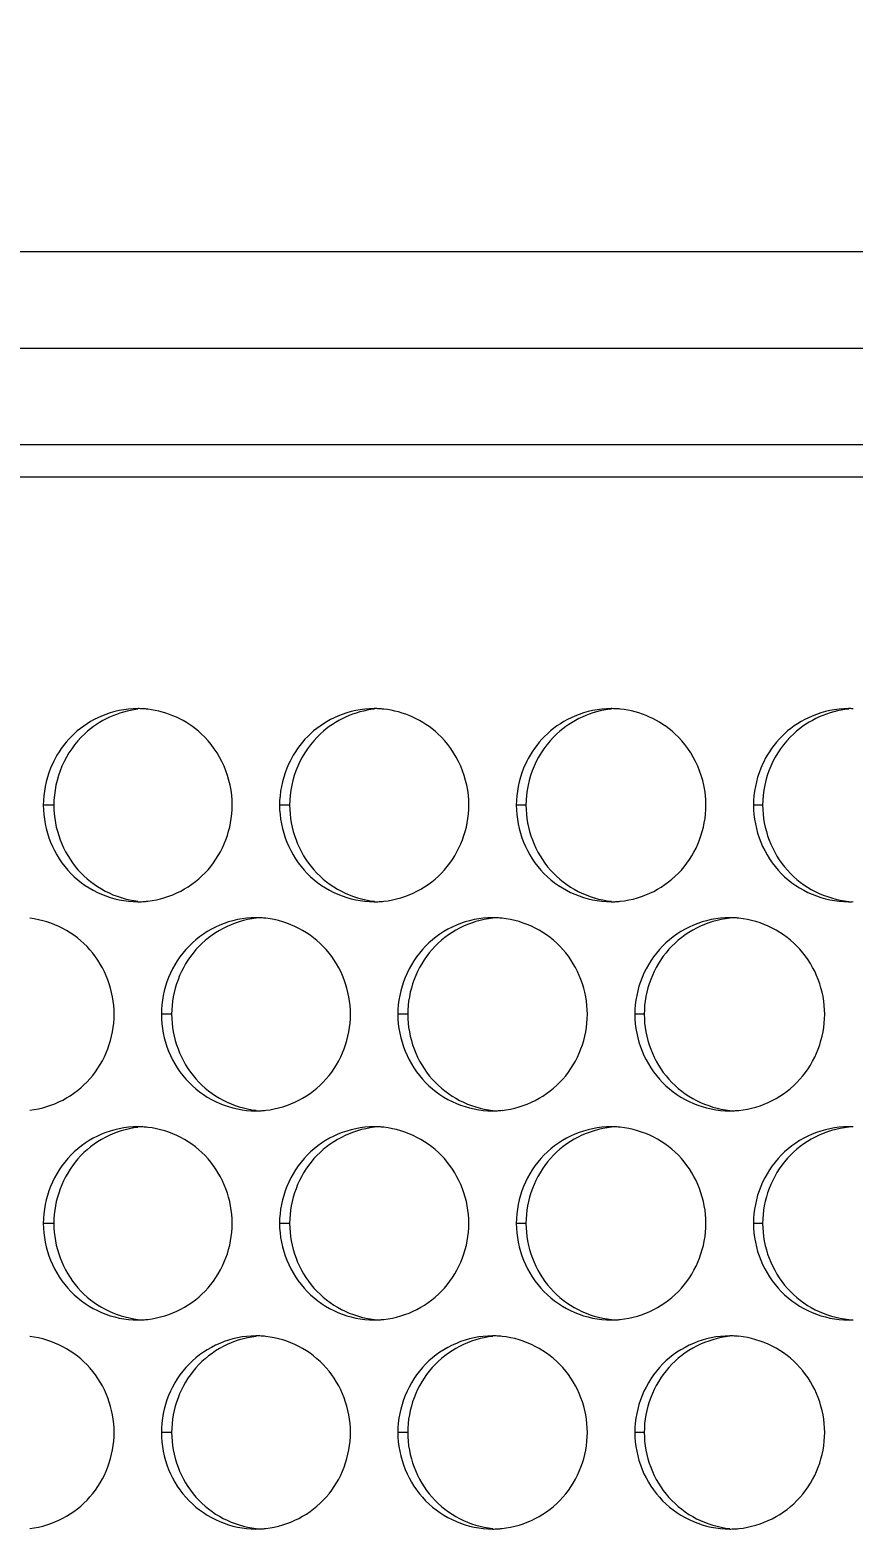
# Model space of a CAD drawing. Header units: millimetres. Extents: x 1177 to 4147, y 93 to 2194.
# Drawn here: x 1637.77 to 1663.32, y 1882.21 to 1928.77 of the extents above; entities that cross this region are included whole.
import ezdxf

# ---------------------------------------------------------------- set-up
doc = ezdxf.new("R2010")
doc.units = ezdxf.units.MM
doc.header["$LTSCALE"] = 0.1
doc.layers.get('0').update_dxf_attribs({"lineweight": 13})
doc.layers.get('Defpoints').update_dxf_attribs({"lineweight": 9})
doc.layers.add('标注', color=251, linetype='Continuous', lineweight=9)
doc.styles.get("Standard").update_dxf_attribs({"font": 'arial.ttf'})
doc.dimstyles.new('STANDARD 10', dxfattribs={"dimscale": 10, "dimtxt": 2.5, "dimasz": 1.5, "dimexe": 0.5, "dimexo": 0.5, "dimgap": 0.5, "dimtad": 1, "dimtoh": 1, "dimdec": 1, "dimzin": 9, "dimdsep": 46, "dimtxsty": 'Standard', "dimcen": 0, "dimclrd": 256, "dimclre": 256, "dimclrt": 256, "dimadec": 0, "dimazin": 0, "dimtp": 0.01, "dimtm": 0.01, "dimtfac": 1, "dimtdec": 1, "dimtofl": 0, "dimtmove": 0, "dimatfit": 3, "dimfxl": 1, "dimtolj": 1, "dimtzin": 4, "dimlwd": -1, "dimlwe": -1, "dimarcsym": 0})

# ---------------------------------------------------------------- blocks, each defined once
blk = doc.blocks.new('*D19')
at = {"layer": 'Defpoints', "color": 0, "transparency": 16777216}
for p in [(2027.49, 2011.728), (1597.49, 1918.895), (2027.49, 1918.895)]:
    blk.add_point(p, dxfattribs=at)
at = {"layer": '标注', "transparency": 16777216}
for p, q in [((1597.49, 1923.895), (1597.49, 2016.728)), ((2027.49, 1923.895), (2027.49, 2016.728)), ((1612.49, 2011.728), (2012.49, 2011.728))]:
    blk.add_line(p, q, dxfattribs=at)
for points in [[(1612.49, 2014.228), (1612.49, 2009.228), (1597.49, 2011.728)], [(2012.49, 2014.228), (2012.49, 2009.228), (2027.49, 2011.728)]]:
    blk.add_solid(points, dxfattribs=at)
at = {"layer": '标注', "transparency": 16777216, "insert": (1812.49, 2029.501), "char_height": 25, "attachment_point": 5}
blk.add_mtext('\\A1;430', dxfattribs=at)

msp = doc.modelspace()

# ---------------------------------------------------------------- linework, layer by layer
for p, q in [((1600.49, 1921.895), (2024.49, 1921.895)), ((1597.49, 1918.895), (2027.49, 1918.895)), ((1597.49, 1915.895), (2027.49, 1915.895)), ((1598.49, 1914.895), (2026.49, 1914.895))]:
    msp.add_line(p, q)
at = {"layer": '标注'}
for p, q in [((1638.506, 1904.693), (1638.179, 1904.693)), ((1645.828, 1904.693), (1645.515, 1904.693)), ((1653.166, 1904.693), (1652.866, 1904.693)), ((1660.517, 1904.693), (1660.231, 1904.693)), ((1642.165, 1898.198), (1641.845, 1898.198)), ((1649.495, 1898.198), (1649.189, 1898.198)), ((1656.84, 1898.198), (1656.547, 1898.198)), ((1638.506, 1891.702), (1638.179, 1891.702)), ((1645.828, 1891.702), (1645.515, 1891.702)), ((1653.166, 1891.702), (1652.866, 1891.702)), ((1660.517, 1891.702), (1660.231, 1891.702)), ((1642.165, 1885.207), (1641.845, 1885.207)), ((1649.495, 1885.207), (1649.189, 1885.207)), ((1656.84, 1885.207), (1656.547, 1885.207))]:
    msp.add_line(p, q, dxfattribs=at)
for centre, radius, start, end in [((1641.111, 1904.953), 2.739, 86.5917, 89.9937), ((1641.108, 1904.9), 2.793, 83.4837, 86.5922), ((1648.453, 1904.944), 2.749, 86.7509, 89.9943), ((1648.45, 1904.892), 2.801, 83.7856, 86.7514), ((1655.81, 1904.934), 2.758, 86.9087, 89.9949), ((1655.807, 1904.885), 2.808, 84.085, 86.9091), ((1663.181, 1904.926), 2.767, 87.065, 89.9954), ((1641.111, 1904.432), 2.739, 270.0063, 273.4083), ((1641.108, 1904.486), 2.793, 273.4078, 276.5163), ((1648.453, 1904.442), 2.749, 270.0057, 273.2491), ((1648.45, 1904.494), 2.801, 273.2486, 276.2144), ((1655.81, 1904.451), 2.758, 270.0051, 273.0913), ((1655.807, 1904.501), 2.808, 273.0909, 275.915), ((1663.181, 1904.46), 2.767, 270.0046, 272.935), ((1644.78, 1898.453), 2.744, 86.6715, 89.994), ((1644.777, 1898.401), 2.797, 83.635, 86.672), ((1652.13, 1898.444), 2.754, 86.83, 89.9946), ((1652.127, 1898.393), 2.804, 83.9356, 86.8305), ((1659.494, 1898.435), 2.763, 86.987, 89.9951), ((1659.491, 1898.387), 2.811, 84.2338, 86.9874), ((1644.78, 1897.942), 2.744, 270.006, 273.3285), ((1644.777, 1897.995), 2.797, 273.328, 276.365), ((1652.13, 1897.951), 2.754, 270.0054, 273.17), ((1652.127, 1898.002), 2.804, 273.1695, 276.0644), ((1659.494, 1897.96), 2.763, 270.0049, 273.013), ((1659.491, 1898.009), 2.811, 273.0126, 275.7662), ((1641.111, 1891.963), 2.739, 86.5917, 89.9937), ((1641.108, 1891.909), 2.793, 83.4837, 86.5922), ((1648.453, 1891.953), 2.749, 86.7509, 89.9943), ((1648.45, 1891.902), 2.801, 83.7856, 86.7514), ((1655.81, 1891.944), 2.758, 86.9087, 89.9949), ((1655.807, 1891.895), 2.808, 84.085, 86.9091), ((1663.181, 1891.935), 2.767, 87.065, 89.9954), ((1641.111, 1891.442), 2.739, 270.0063, 273.4083), ((1641.108, 1891.496), 2.793, 273.4078, 276.5163), ((1648.453, 1891.452), 2.749, 270.0057, 273.2491), ((1648.45, 1891.503), 2.801, 273.2486, 276.2144), ((1655.81, 1891.461), 2.758, 270.0051, 273.0913), ((1655.807, 1891.51), 2.808, 273.0909, 275.915), ((1663.181, 1891.47), 2.767, 270.0046, 272.935), ((1644.78, 1885.463), 2.744, 86.6715, 89.994), ((1644.777, 1885.41), 2.797, 83.635, 86.672), ((1652.13, 1885.453), 2.754, 86.83, 89.9946), ((1652.127, 1885.403), 2.804, 83.9356, 86.8305), ((1659.494, 1885.444), 2.763, 86.987, 89.9951), ((1659.491, 1885.396), 2.811, 84.2338, 86.9874), ((1644.78, 1884.952), 2.744, 270.006, 273.3285), ((1644.777, 1885.004), 2.797, 273.328, 276.365), ((1652.13, 1884.961), 2.754, 270.0054, 273.17), ((1652.127, 1885.012), 2.804, 273.1695, 276.0644), ((1659.494, 1884.97), 2.763, 270.0049, 273.013), ((1659.491, 1885.018), 2.811, 273.0126, 275.7662)]:
    msp.add_arc(centre, radius, start, end, dxfattribs=at)
for points in [[(1639.99, 1907.461), (1639.68, 1907.33), (1639.387, 1907.142), (1639.14, 1906.914)], [(1641.111, 1907.693), (1640.73, 1907.693), (1640.341, 1907.61), (1639.99, 1907.461)], [(1647.33, 1907.461), (1647.019, 1907.33), (1646.726, 1907.142), (1646.478, 1906.914)], [(1648.454, 1907.693), (1648.071, 1907.693), (1647.682, 1907.61), (1647.33, 1907.461)], [(1654.684, 1907.461), (1654.373, 1907.33), (1654.08, 1907.143), (1653.831, 1906.914)], [(1655.81, 1907.693), (1655.427, 1907.693), (1655.037, 1907.61), (1654.684, 1907.461)], [(1662.053, 1907.461), (1661.741, 1907.33), (1661.447, 1907.143), (1661.198, 1906.914)], [(1663.181, 1907.693), (1662.797, 1907.693), (1662.407, 1907.61), (1662.053, 1907.461)], [(1638.405, 1905.84), (1638.258, 1905.479), (1638.179, 1905.083), (1638.179, 1904.693)], [(1645.741, 1905.84), (1645.595, 1905.479), (1645.515, 1905.083), (1645.515, 1904.693)], [(1653.093, 1905.84), (1652.946, 1905.479), (1652.866, 1905.083), (1652.866, 1904.693)], [(1660.459, 1905.84), (1660.312, 1905.479), (1660.231, 1905.083), (1660.231, 1904.693)], [(1638.179, 1904.693), (1638.179, 1904.303), (1638.258, 1903.907), (1638.405, 1903.546)], [(1645.515, 1904.693), (1645.515, 1904.303), (1645.595, 1903.907), (1645.741, 1903.546)], [(1652.866, 1904.693), (1652.866, 1904.303), (1652.946, 1903.907), (1653.093, 1903.546)], [(1660.231, 1904.693), (1660.231, 1904.303), (1660.312, 1903.907), (1660.459, 1903.546)], [(1638.405, 1903.546), (1638.55, 1903.187), (1638.766, 1902.849), (1639.037, 1902.572)], [(1645.741, 1903.546), (1645.887, 1903.187), (1646.104, 1902.849), (1646.375, 1902.572)], [(1653.093, 1903.546), (1653.239, 1903.187), (1653.456, 1902.849), (1653.727, 1902.572)], [(1660.459, 1903.546), (1660.605, 1903.187), (1660.822, 1902.848), (1661.094, 1902.572)], [(1639.037, 1902.572), (1639.305, 1902.297), (1639.636, 1902.074), (1639.99, 1901.925)], [(1646.375, 1902.572), (1646.644, 1902.297), (1646.976, 1902.074), (1647.33, 1901.925)], [(1653.727, 1902.572), (1653.997, 1902.297), (1654.33, 1902.074), (1654.684, 1901.925)], [(1661.094, 1902.572), (1661.365, 1902.297), (1661.698, 1902.074), (1662.053, 1901.925)], [(1639.99, 1901.925), (1640.341, 1901.776), (1640.73, 1901.693), (1641.111, 1901.693)], [(1647.33, 1901.925), (1647.682, 1901.776), (1648.071, 1901.693), (1648.454, 1901.693)], [(1654.684, 1901.925), (1655.037, 1901.776), (1655.427, 1901.693), (1655.81, 1901.693)], [(1662.053, 1901.925), (1662.407, 1901.776), (1662.797, 1901.693), (1663.181, 1901.693)], [(1643.658, 1900.966), (1643.304, 1900.816), (1642.973, 1900.593), (1642.704, 1900.318)], [(1644.781, 1901.198), (1644.398, 1901.198), (1644.01, 1901.115), (1643.658, 1900.966)], [(1651.005, 1900.966), (1650.651, 1900.816), (1650.319, 1900.593), (1650.049, 1900.318)], [(1652.13, 1901.198), (1651.747, 1901.198), (1651.358, 1901.115), (1651.005, 1900.966)], [(1658.367, 1900.966), (1658.012, 1900.816), (1657.679, 1900.593), (1657.409, 1900.318)], [(1659.494, 1901.198), (1659.11, 1901.198), (1658.72, 1901.115), (1658.367, 1900.966)], [(1642.704, 1900.318), (1642.433, 1900.042), (1642.217, 1899.703), (1642.071, 1899.345)], [(1650.049, 1900.318), (1649.778, 1900.042), (1649.561, 1899.704), (1649.415, 1899.345)], [(1657.409, 1900.318), (1657.138, 1900.042), (1656.92, 1899.704), (1656.774, 1899.345)], [(1642.071, 1899.345), (1641.925, 1898.984), (1641.845, 1898.587), (1641.845, 1898.198)], [(1649.415, 1899.345), (1649.269, 1898.984), (1649.189, 1898.587), (1649.189, 1898.198)], [(1656.774, 1899.345), (1656.627, 1898.984), (1656.547, 1898.587), (1656.547, 1898.198)], [(1641.845, 1898.198), (1641.845, 1897.808), (1641.925, 1897.412), (1642.071, 1897.05)], [(1649.189, 1898.198), (1649.189, 1897.808), (1649.269, 1897.412), (1649.415, 1897.05)], [(1656.547, 1898.198), (1656.547, 1897.808), (1656.627, 1897.411), (1656.774, 1897.05)], [(1642.071, 1897.05), (1642.217, 1896.692), (1642.433, 1896.354), (1642.704, 1896.077)], [(1649.415, 1897.05), (1649.561, 1896.692), (1649.778, 1896.353), (1650.049, 1896.077)], [(1656.774, 1897.05), (1656.92, 1896.692), (1657.138, 1896.353), (1657.409, 1896.077)], [(1642.704, 1896.077), (1642.973, 1895.802), (1643.304, 1895.579), (1643.658, 1895.429)], [(1650.049, 1896.077), (1650.319, 1895.802), (1650.651, 1895.579), (1651.005, 1895.429)], [(1657.409, 1896.077), (1657.679, 1895.802), (1658.012, 1895.579), (1658.367, 1895.429)], [(1643.658, 1895.429), (1644.01, 1895.28), (1644.398, 1895.198), (1644.781, 1895.198)], [(1651.005, 1895.429), (1651.358, 1895.28), (1651.747, 1895.198), (1652.13, 1895.198)], [(1658.367, 1895.429), (1658.72, 1895.28), (1659.11, 1895.198), (1659.494, 1895.198)], [(1639.99, 1894.471), (1639.636, 1894.321), (1639.305, 1894.098), (1639.037, 1893.823)], [(1641.111, 1894.702), (1640.73, 1894.702), (1640.341, 1894.62), (1639.99, 1894.471)], [(1647.33, 1894.471), (1646.976, 1894.321), (1646.644, 1894.098), (1646.375, 1893.823)], [(1648.454, 1894.702), (1648.071, 1894.702), (1647.682, 1894.62), (1647.33, 1894.471)], [(1654.684, 1894.471), (1654.33, 1894.321), (1653.997, 1894.098), (1653.727, 1893.823)], [(1655.81, 1894.702), (1655.427, 1894.702), (1655.037, 1894.62), (1654.684, 1894.471)], [(1662.053, 1894.471), (1661.698, 1894.321), (1661.365, 1894.098), (1661.094, 1893.823)], [(1663.181, 1894.702), (1662.797, 1894.702), (1662.407, 1894.62), (1662.053, 1894.471)], [(1639.037, 1893.823), (1638.766, 1893.546), (1638.55, 1893.208), (1638.405, 1892.85)], [(1646.375, 1893.823), (1646.104, 1893.547), (1645.887, 1893.208), (1645.741, 1892.85)], [(1653.727, 1893.823), (1653.456, 1893.547), (1653.239, 1893.208), (1653.093, 1892.85)], [(1661.094, 1893.823), (1660.822, 1893.547), (1660.605, 1893.209), (1660.459, 1892.85)], [(1638.405, 1892.85), (1638.258, 1892.488), (1638.179, 1892.092), (1638.179, 1891.702)], [(1645.741, 1892.85), (1645.595, 1892.488), (1645.515, 1892.092), (1645.515, 1891.702)], [(1653.093, 1892.85), (1652.946, 1892.489), (1652.866, 1892.092), (1652.866, 1891.702)], [(1660.459, 1892.85), (1660.312, 1892.489), (1660.231, 1892.092), (1660.231, 1891.702)], [(1638.179, 1891.702), (1638.179, 1891.313), (1638.258, 1890.916), (1638.405, 1890.555)], [(1645.515, 1891.702), (1645.515, 1891.313), (1645.595, 1890.916), (1645.741, 1890.555)], [(1652.866, 1891.702), (1652.866, 1891.313), (1652.946, 1890.916), (1653.093, 1890.555)], [(1660.231, 1891.702), (1660.231, 1891.313), (1660.312, 1890.916), (1660.459, 1890.555)], [(1638.405, 1890.555), (1638.55, 1890.197), (1638.766, 1889.858), (1639.037, 1889.582)], [(1645.741, 1890.555), (1645.887, 1890.196), (1646.104, 1889.858), (1646.375, 1889.582)], [(1653.093, 1890.555), (1653.239, 1890.196), (1653.456, 1889.858), (1653.727, 1889.582)], [(1660.459, 1890.555), (1660.605, 1890.196), (1660.822, 1889.858), (1661.094, 1889.582)], [(1639.037, 1889.582), (1639.305, 1889.307), (1639.636, 1889.084), (1639.99, 1888.934)], [(1646.375, 1889.582), (1646.644, 1889.307), (1646.976, 1889.084), (1647.33, 1888.934)], [(1653.727, 1889.582), (1653.997, 1889.307), (1654.33, 1889.084), (1654.684, 1888.934)], [(1661.094, 1889.582), (1661.365, 1889.307), (1661.698, 1889.084), (1662.053, 1888.934)], [(1639.99, 1888.934), (1640.341, 1888.785), (1640.73, 1888.702), (1641.111, 1888.702)], [(1647.33, 1888.934), (1647.682, 1888.785), (1648.071, 1888.702), (1648.454, 1888.702)], [(1654.684, 1888.934), (1655.037, 1888.785), (1655.427, 1888.702), (1655.81, 1888.702)], [(1662.053, 1888.934), (1662.407, 1888.785), (1662.797, 1888.702), (1663.181, 1888.702)], [(1643.658, 1887.975), (1643.304, 1887.826), (1642.973, 1887.603), (1642.704, 1887.328)], [(1644.781, 1888.207), (1644.398, 1888.207), (1644.01, 1888.124), (1643.658, 1887.975)], [(1651.005, 1887.975), (1650.651, 1887.826), (1650.319, 1887.603), (1650.049, 1887.328)], [(1652.13, 1888.207), (1651.747, 1888.207), (1651.358, 1888.124), (1651.005, 1887.975)], [(1658.367, 1887.975), (1658.012, 1887.826), (1657.679, 1887.603), (1657.409, 1887.328)], [(1659.494, 1888.207), (1659.11, 1888.207), (1658.72, 1888.125), (1658.367, 1887.975)], [(1642.704, 1887.328), (1642.433, 1887.051), (1642.217, 1886.713), (1642.071, 1886.354)], [(1650.049, 1887.328), (1649.778, 1887.051), (1649.561, 1886.713), (1649.415, 1886.354)], [(1657.409, 1887.328), (1657.138, 1887.052), (1656.92, 1886.713), (1656.774, 1886.354)], [(1642.071, 1886.354), (1641.925, 1885.993), (1641.845, 1885.597), (1641.845, 1885.207)], [(1649.415, 1886.354), (1649.269, 1885.993), (1649.189, 1885.597), (1649.189, 1885.207)], [(1656.774, 1886.354), (1656.627, 1885.993), (1656.547, 1885.597), (1656.547, 1885.207)], [(1641.845, 1885.207), (1641.845, 1884.817), (1641.925, 1884.421), (1642.071, 1884.06)], [(1649.189, 1885.207), (1649.189, 1884.817), (1649.269, 1884.421), (1649.415, 1884.06)], [(1656.547, 1885.207), (1656.547, 1884.817), (1656.627, 1884.421), (1656.774, 1884.06)], [(1642.071, 1884.06), (1642.217, 1883.701), (1642.433, 1883.363), (1642.704, 1883.087)], [(1649.415, 1884.06), (1649.561, 1883.701), (1649.778, 1883.363), (1650.049, 1883.087)], [(1656.774, 1884.06), (1656.92, 1883.701), (1657.138, 1883.363), (1657.409, 1883.087)], [(1642.704, 1883.087), (1642.973, 1882.812), (1643.304, 1882.589), (1643.658, 1882.439)], [(1650.049, 1883.087), (1650.319, 1882.812), (1650.651, 1882.589), (1651.005, 1882.439)], [(1657.409, 1883.087), (1657.679, 1882.812), (1658.012, 1882.589), (1658.367, 1882.439)], [(1643.658, 1882.439), (1644.01, 1882.29), (1644.398, 1882.207), (1644.781, 1882.207)], [(1651.005, 1882.439), (1651.358, 1882.29), (1651.747, 1882.207), (1652.13, 1882.207)], [(1658.367, 1882.439), (1658.72, 1882.29), (1659.11, 1882.207), (1659.494, 1882.207)]]:
    msp.add_open_spline(points, degree=3, dxfattribs=at)
for points, knots in [([(1641.119, 1907.675), (1640.815, 1907.64), (1640.212, 1907.469), (1639.691, 1907.123), (1639.465, 1906.913)], [0, 0, 0, 0, 0.498807, 1, 1, 1, 1]), ([(1643.084, 1906.914), (1642.857, 1907.123), (1642.334, 1907.469), (1641.73, 1907.64), (1641.425, 1907.675)], [0, 0, 0, 0, 0.50113, 1, 1, 1, 1]), ([(1648.461, 1907.676), (1648.154, 1907.643), (1647.545, 1907.473), (1647.018, 1907.124), (1646.789, 1906.913)], [0, 0, 0, 0, 0.498909, 1, 1, 1, 1]), ([(1650.43, 1906.914), (1650.201, 1907.125), (1649.672, 1907.473), (1649.062, 1907.643), (1648.754, 1907.676)], [0, 0, 0, 0, 0.501027, 1, 1, 1, 1]), ([(1655.818, 1907.678), (1655.507, 1907.646), (1654.892, 1907.477), (1654.359, 1907.126), (1654.129, 1906.913)], [0, 0, 0, 0, 0.499005, 1, 1, 1, 1]), ([(1657.791, 1906.914), (1657.559, 1907.126), (1657.025, 1907.477), (1656.408, 1907.646), (1656.097, 1907.678)], [0, 0, 0, 0, 0.50093, 1, 1, 1, 1]), ([(1663.188, 1907.679), (1662.875, 1907.648), (1662.253, 1907.48), (1661.714, 1907.128), (1661.482, 1906.913)], [0, 0, 0, 0, 0.499096, 1, 1, 1, 1]), ([(1639.14, 1906.914), (1638.9, 1906.693), (1638.63, 1906.337), (1638.446, 1905.942), (1638.405, 1905.84)], [0, 0, 0, 0, 0.748, 1, 1, 1, 1]), ([(1639.465, 1906.913), (1639.164, 1906.635), (1638.681, 1905.936), (1638.506, 1905.106), (1638.506, 1904.693)], [0, 0, 0, 0, 0.497763, 1, 1, 1, 1]), ([(1644.046, 1904.693), (1644.046, 1905.106), (1643.87, 1905.937), (1643.385, 1906.635), (1643.084, 1906.914)], [0, 0, 0, 0, 0.502014, 1, 1, 1, 1]), ([(1646.478, 1906.914), (1646.238, 1906.693), (1645.968, 1906.337), (1645.783, 1905.942), (1645.741, 1905.84)], [0, 0, 0, 0, 0.748074, 1, 1, 1, 1]), ([(1646.789, 1906.913), (1646.488, 1906.635), (1646.004, 1905.937), (1645.828, 1905.106), (1645.828, 1904.693)], [0, 0, 0, 0, 0.49791, 1, 1, 1, 1]), ([(1651.395, 1904.693), (1651.395, 1905.106), (1651.218, 1905.937), (1650.732, 1906.636), (1650.43, 1906.914)], [0, 0, 0, 0, 0.50187, 1, 1, 1, 1]), ([(1653.831, 1906.914), (1653.591, 1906.693), (1653.32, 1906.337), (1653.134, 1905.942), (1653.093, 1905.84)], [0, 0, 0, 0, 0.748144, 1, 1, 1, 1]), ([(1654.129, 1906.913), (1653.827, 1906.635), (1653.342, 1905.937), (1653.166, 1905.106), (1653.166, 1904.693)], [0, 0, 0, 0, 0.498051, 1, 1, 1, 1]), ([(1658.757, 1904.693), (1658.757, 1905.106), (1658.58, 1905.938), (1658.093, 1906.636), (1657.791, 1906.914)], [0, 0, 0, 0, 0.501733, 1, 1, 1, 1]), ([(1661.198, 1906.914), (1660.957, 1906.693), (1660.686, 1906.337), (1660.5, 1905.942), (1660.459, 1905.84)], [0, 0, 0, 0, 0.748211, 1, 1, 1, 1]), ([(1661.482, 1906.913), (1661.18, 1906.635), (1660.693, 1905.937), (1660.517, 1905.106), (1660.517, 1904.693)], [0, 0, 0, 0, 0.498186, 1, 1, 1, 1]), ([(1638.506, 1904.693), (1638.506, 1904.329), (1638.642, 1903.6), (1639.201, 1902.646), (1640.067, 1901.969), (1640.766, 1901.751), (1641.119, 1901.711)], [0, 0, 0, 0, 0.252745, 0.503838, 0.752552, 1, 1, 1, 1]), ([(1641.425, 1901.711), (1641.779, 1901.751), (1642.48, 1901.968), (1643.348, 1902.645), (1643.909, 1903.599), (1644.046, 1904.329), (1644.046, 1904.693)], [0, 0, 0, 0, 0.247681, 0.496531, 0.747531, 1, 1, 1, 1]), ([(1645.828, 1904.693), (1645.828, 1904.328), (1645.966, 1903.596), (1646.529, 1902.64), (1647.402, 1901.963), (1648.106, 1901.748), (1648.461, 1901.709)], [0, 0, 0, 0, 0.252539, 0.503531, 0.752332, 1, 1, 1, 1]), ([(1648.754, 1901.709), (1649.11, 1901.748), (1649.815, 1901.963), (1650.69, 1902.639), (1651.256, 1903.595), (1651.395, 1904.328), (1651.395, 1904.693)], [0, 0, 0, 0, 0.247899, 0.496835, 0.747735, 1, 1, 1, 1]), ([(1653.166, 1904.693), (1653.166, 1904.327), (1653.305, 1903.592), (1653.873, 1902.633), (1654.752, 1901.958), (1655.46, 1901.745), (1655.818, 1901.708)], [0, 0, 0, 0, 0.252341, 0.503236, 0.752122, 1, 1, 1, 1]), ([(1656.097, 1901.708), (1656.455, 1901.745), (1657.165, 1901.957), (1658.047, 1902.633), (1658.617, 1903.591), (1658.757, 1904.327), (1658.757, 1904.693)], [0, 0, 0, 0, 0.248108, 0.497126, 0.74793, 1, 1, 1, 1]), ([(1660.517, 1904.693), (1660.517, 1904.326), (1660.657, 1903.588), (1661.23, 1902.627), (1662.116, 1901.952), (1662.829, 1901.742), (1663.188, 1901.706)], [0, 0, 0, 0, 0.252151, 0.502954, 0.751922, 1, 1, 1, 1]), ([(1640.378, 1898.198), (1640.378, 1898.561), (1640.241, 1899.289), (1639.683, 1900.242), (1638.818, 1900.919), (1638.119, 1901.138), (1637.766, 1901.179)], [0, 0, 0, 0, 0.252574, 0.503626, 0.752432, 1, 1, 1, 1]), ([(1644.789, 1901.18), (1644.434, 1901.141), (1643.733, 1900.925), (1642.863, 1900.248), (1642.302, 1899.293), (1642.165, 1898.562), (1642.165, 1898.198)], [0, 0, 0, 0, 0.247559, 0.496317, 0.747359, 1, 1, 1, 1]), ([(1647.719, 1898.198), (1647.719, 1898.562), (1647.581, 1899.293), (1647.018, 1900.248), (1646.146, 1900.925), (1645.443, 1901.141), (1645.087, 1901.18)], [0, 0, 0, 0, 0.252366, 0.503316, 0.752209, 1, 1, 1, 1]), ([(1652.138, 1901.182), (1651.781, 1901.144), (1651.075, 1900.93), (1650.199, 1900.254), (1649.633, 1899.297), (1649.495, 1898.563), (1649.495, 1898.198)], [0, 0, 0, 0, 0.247774, 0.496618, 0.747561, 1, 1, 1, 1]), ([(1655.074, 1898.198), (1655.074, 1898.563), (1654.935, 1899.297), (1654.367, 1900.255), (1653.488, 1900.93), (1652.781, 1901.144), (1652.423, 1901.182)], [0, 0, 0, 0, 0.252166, 0.503018, 0.751995, 1, 1, 1, 1]), ([(1659.501, 1901.183), (1659.143, 1901.147), (1658.433, 1900.936), (1657.55, 1900.26), (1656.979, 1899.3), (1656.84, 1898.564), (1656.84, 1898.198)], [0, 0, 0, 0, 0.247979, 0.496907, 0.747755, 1, 1, 1, 1]), ([(1662.443, 1898.198), (1662.443, 1898.564), (1662.303, 1899.301), (1661.73, 1900.261), (1660.845, 1900.936), (1660.133, 1901.147), (1659.774, 1901.183)], [0, 0, 0, 0, 0.251975, 0.502732, 0.751792, 1, 1, 1, 1]), ([(1637.766, 1895.216), (1638.119, 1895.258), (1638.818, 1895.476), (1639.683, 1896.153), (1640.241, 1897.106), (1640.378, 1897.835), (1640.378, 1898.198)], [0, 0, 0, 0, 0.247568, 0.496374, 0.747426, 1, 1, 1, 1]), ([(1642.165, 1898.198), (1642.165, 1897.834), (1642.302, 1897.103), (1642.863, 1896.147), (1643.733, 1895.471), (1644.434, 1895.255), (1644.789, 1895.215)], [0, 0, 0, 0, 0.252641, 0.503683, 0.752441, 1, 1, 1, 1]), ([(1645.087, 1895.215), (1645.443, 1895.254), (1646.146, 1895.47), (1647.018, 1896.147), (1647.581, 1897.102), (1647.719, 1897.833), (1647.719, 1898.198)], [0, 0, 0, 0, 0.247791, 0.496684, 0.747634, 1, 1, 1, 1]), ([(1649.495, 1898.198), (1649.495, 1897.832), (1649.633, 1897.099), (1650.199, 1896.141), (1651.075, 1895.465), (1651.781, 1895.251), (1652.138, 1895.213)], [0, 0, 0, 0, 0.252439, 0.503382, 0.752226, 1, 1, 1, 1]), ([(1652.423, 1895.213), (1652.781, 1895.251), (1653.488, 1895.465), (1654.367, 1896.141), (1654.935, 1897.098), (1655.074, 1897.832), (1655.074, 1898.198)], [0, 0, 0, 0, 0.248005, 0.496982, 0.747834, 1, 1, 1, 1]), ([(1656.84, 1898.198), (1656.84, 1897.831), (1656.979, 1897.095), (1657.55, 1896.135), (1658.433, 1895.46), (1659.143, 1895.248), (1659.501, 1895.212)], [0, 0, 0, 0, 0.252245, 0.503093, 0.752021, 1, 1, 1, 1]), ([(1659.774, 1895.212), (1660.133, 1895.248), (1660.845, 1895.459), (1661.73, 1896.135), (1662.303, 1897.094), (1662.443, 1897.831), (1662.443, 1898.198)], [0, 0, 0, 0, 0.248208, 0.497268, 0.748025, 1, 1, 1, 1]), ([(1641.119, 1894.684), (1640.766, 1894.644), (1640.067, 1894.427), (1639.201, 1893.749), (1638.642, 1892.796), (1638.506, 1892.066), (1638.506, 1891.702)], [0, 0, 0, 0, 0.247448, 0.496162, 0.747255, 1, 1, 1, 1]), ([(1644.046, 1891.702), (1644.046, 1892.066), (1643.909, 1892.796), (1643.348, 1893.75), (1642.48, 1894.427), (1641.779, 1894.644), (1641.425, 1894.684)], [0, 0, 0, 0, 0.252469, 0.503469, 0.752319, 1, 1, 1, 1]), ([(1648.461, 1894.686), (1648.106, 1894.647), (1647.402, 1894.432), (1646.529, 1893.756), (1645.966, 1892.799), (1645.828, 1892.067), (1645.828, 1891.702)], [0, 0, 0, 0, 0.247668, 0.496469, 0.747461, 1, 1, 1, 1]), ([(1651.395, 1891.702), (1651.395, 1892.067), (1651.256, 1892.8), (1650.69, 1893.756), (1649.815, 1894.432), (1649.11, 1894.647), (1648.754, 1894.686)], [0, 0, 0, 0, 0.252265, 0.503165, 0.752101, 1, 1, 1, 1]), ([(1655.818, 1894.687), (1655.46, 1894.65), (1654.752, 1894.438), (1653.873, 1893.762), (1653.305, 1892.803), (1653.166, 1892.068), (1653.166, 1891.702)], [0, 0, 0, 0, 0.247878, 0.496764, 0.747659, 1, 1, 1, 1]), ([(1658.757, 1891.702), (1658.757, 1892.068), (1658.617, 1892.804), (1658.047, 1893.762), (1657.165, 1894.438), (1656.455, 1894.65), (1656.097, 1894.688)], [0, 0, 0, 0, 0.25207, 0.502874, 0.751892, 1, 1, 1, 1]), ([(1663.188, 1894.689), (1662.829, 1894.653), (1662.116, 1894.443), (1661.23, 1893.768), (1660.657, 1892.807), (1660.517, 1892.07), (1660.517, 1891.702)], [0, 0, 0, 0, 0.248078, 0.497046, 0.747849, 1, 1, 1, 1]), ([(1638.506, 1891.702), (1638.506, 1891.339), (1638.642, 1890.609), (1639.201, 1889.655), (1640.067, 1888.978), (1640.766, 1888.761), (1641.119, 1888.72)], [0, 0, 0, 0, 0.252745, 0.503838, 0.752552, 1, 1, 1, 1]), ([(1641.425, 1888.72), (1641.779, 1888.761), (1642.48, 1888.978), (1643.348, 1889.655), (1643.909, 1890.609), (1644.046, 1891.339), (1644.046, 1891.702)], [0, 0, 0, 0, 0.247681, 0.496531, 0.747531, 1, 1, 1, 1]), ([(1645.828, 1891.702), (1645.828, 1891.338), (1645.966, 1890.605), (1646.529, 1889.649), (1647.402, 1888.973), (1648.106, 1888.758), (1648.461, 1888.719)], [0, 0, 0, 0, 0.252539, 0.503531, 0.752332, 1, 1, 1, 1]), ([(1648.754, 1888.719), (1649.11, 1888.758), (1649.815, 1888.972), (1650.69, 1889.649), (1651.256, 1890.605), (1651.395, 1891.338), (1651.395, 1891.702)], [0, 0, 0, 0, 0.247899, 0.496835, 0.747735, 1, 1, 1, 1]), ([(1653.166, 1891.702), (1653.166, 1891.336), (1653.305, 1890.602), (1653.873, 1889.643), (1654.752, 1888.967), (1655.46, 1888.755), (1655.818, 1888.717)], [0, 0, 0, 0, 0.252341, 0.503236, 0.752122, 1, 1, 1, 1]), ([(1656.097, 1888.717), (1656.455, 1888.754), (1657.165, 1888.967), (1658.047, 1889.642), (1658.617, 1890.601), (1658.757, 1891.336), (1658.757, 1891.702)], [0, 0, 0, 0, 0.248108, 0.497126, 0.74793, 1, 1, 1, 1]), ([(1660.517, 1891.702), (1660.517, 1891.335), (1660.657, 1890.598), (1661.23, 1889.637), (1662.116, 1888.962), (1662.829, 1888.751), (1663.188, 1888.716)], [0, 0, 0, 0, 0.252151, 0.502954, 0.751922, 1, 1, 1, 1]), ([(1640.378, 1885.207), (1640.378, 1885.57), (1640.241, 1886.299), (1639.683, 1887.252), (1638.818, 1887.929), (1638.119, 1888.147), (1637.766, 1888.188)], [0, 0, 0, 0, 0.252574, 0.503626, 0.752432, 1, 1, 1, 1]), ([(1644.789, 1888.19), (1644.434, 1888.15), (1643.733, 1887.934), (1642.863, 1887.257), (1642.302, 1886.302), (1642.165, 1885.571), (1642.165, 1885.207)], [0, 0, 0, 0, 0.247559, 0.496317, 0.747359, 1, 1, 1, 1]), ([(1647.719, 1885.207), (1647.719, 1885.571), (1647.581, 1886.303), (1647.018, 1887.258), (1646.146, 1887.934), (1645.443, 1888.15), (1645.087, 1888.19)], [0, 0, 0, 0, 0.252366, 0.503316, 0.752209, 1, 1, 1, 1]), ([(1652.138, 1888.192), (1651.781, 1888.154), (1651.075, 1887.94), (1650.199, 1887.264), (1649.633, 1886.306), (1649.495, 1885.573), (1649.495, 1885.207)], [0, 0, 0, 0, 0.247774, 0.496618, 0.747561, 1, 1, 1, 1]), ([(1655.074, 1885.207), (1655.074, 1885.573), (1654.935, 1886.307), (1654.367, 1887.264), (1653.488, 1887.94), (1652.781, 1888.154), (1652.423, 1888.192)], [0, 0, 0, 0, 0.252166, 0.503018, 0.751995, 1, 1, 1, 1]), ([(1659.501, 1888.193), (1659.143, 1888.157), (1658.433, 1887.945), (1657.55, 1887.27), (1656.979, 1886.31), (1656.84, 1885.574), (1656.84, 1885.207)], [0, 0, 0, 0, 0.247979, 0.496907, 0.747755, 1, 1, 1, 1]), ([(1662.443, 1885.207), (1662.443, 1885.574), (1662.303, 1886.311), (1661.73, 1887.27), (1660.845, 1887.945), (1660.133, 1888.157), (1659.774, 1888.193)], [0, 0, 0, 0, 0.251975, 0.502732, 0.751792, 1, 1, 1, 1]), ([(1637.766, 1882.226), (1638.119, 1882.267), (1638.818, 1882.486), (1639.683, 1883.163), (1640.241, 1884.115), (1640.378, 1884.844), (1640.378, 1885.207)], [0, 0, 0, 0, 0.247568, 0.496374, 0.747426, 1, 1, 1, 1]), ([(1642.165, 1885.207), (1642.165, 1884.843), (1642.302, 1884.112), (1642.863, 1883.157), (1643.733, 1882.48), (1644.434, 1882.264), (1644.789, 1882.224)], [0, 0, 0, 0, 0.252641, 0.503683, 0.752441, 1, 1, 1, 1]), ([(1645.087, 1882.224), (1645.443, 1882.264), (1646.146, 1882.48), (1647.018, 1883.156), (1647.581, 1884.112), (1647.719, 1884.843), (1647.719, 1885.207)], [0, 0, 0, 0, 0.247791, 0.496684, 0.747634, 1, 1, 1, 1]), ([(1649.495, 1885.207), (1649.495, 1884.842), (1649.633, 1884.108), (1650.199, 1883.151), (1651.075, 1882.475), (1651.781, 1882.261), (1652.138, 1882.223)], [0, 0, 0, 0, 0.252439, 0.503382, 0.752226, 1, 1, 1, 1]), ([(1652.423, 1882.223), (1652.781, 1882.261), (1653.488, 1882.474), (1654.367, 1883.15), (1654.935, 1884.108), (1655.074, 1884.842), (1655.074, 1885.207)], [0, 0, 0, 0, 0.248005, 0.496982, 0.747834, 1, 1, 1, 1]), ([(1656.84, 1885.207), (1656.84, 1884.841), (1656.979, 1884.104), (1657.55, 1883.145), (1658.433, 1882.469), (1659.143, 1882.258), (1659.501, 1882.221)], [0, 0, 0, 0, 0.252245, 0.503093, 0.752021, 1, 1, 1, 1]), ([(1659.774, 1882.221), (1660.133, 1882.258), (1660.845, 1882.469), (1661.73, 1883.144), (1662.303, 1884.104), (1662.443, 1884.841), (1662.443, 1885.207)], [0, 0, 0, 0, 0.248208, 0.497268, 0.748025, 1, 1, 1, 1])]:
    msp.add_open_spline(points, degree=3, knots=knots, dxfattribs=at)

# ---------------------------------------------------------------- dimensions: what is measured, and where the dimension line sits
dim = msp.add_linear_dim(base=(2027.49, 2011.728), p1=(1597.49, 1918.895), p2=(2027.49, 1918.895), dimstyle='STANDARD 10', dxfattribs=at)
dim.commit()
dim.dimension.update_dxf_attribs({"geometry": '*D19', "text_midpoint": (1812.49, 2029.501)})

doc.saveas('drawing.dxf')
